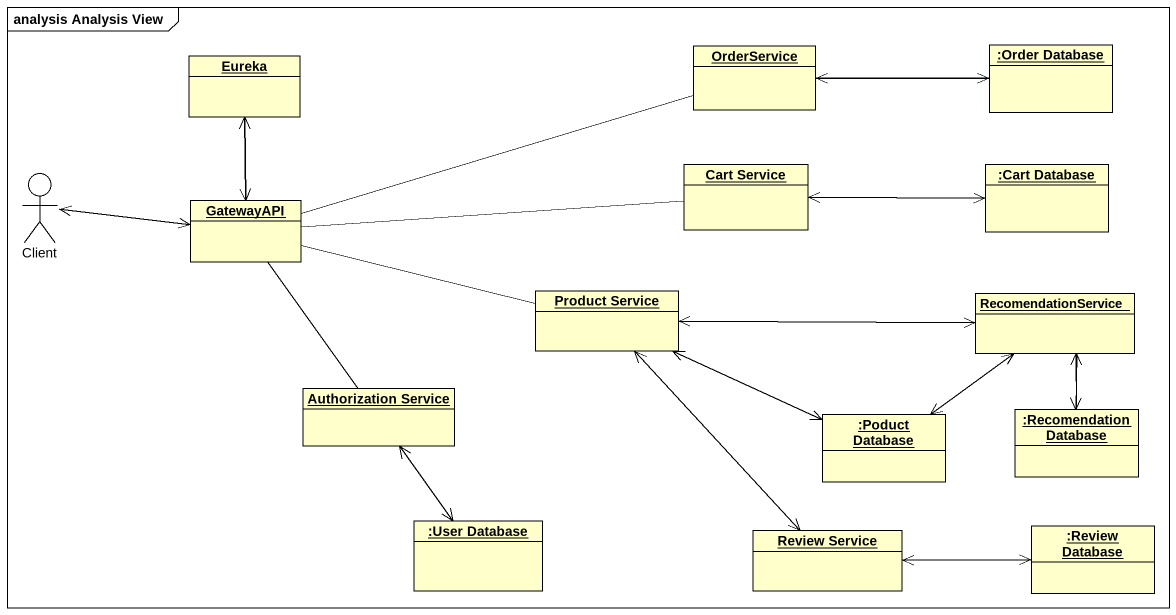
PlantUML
@startuml
mainframe analysis Analysis View
allowmixing
hide circle
hide empty members
object Eureka
object OrderService
object ":Order Database" as Order_Database
actor Client
object GatewayAPI
object "Cart Service" as Cart_Service
object ":Cart Database" as Cart_Database
object "Product Service" as Product_Service
object RecomendationService
object "Authorization Service" as Authorization_Service
object ":Poduct Database" as Poduct_Database
object ":Recomendation Database" as Recomendation_Database
object ":User Database" as User_Database
object "Review Service" as Review_Service
object ":Review Database" as Review_Database
Eureka --> GatewayAPI
OrderService -right-> Order_Database
Order_Database -left-> OrderService
Client -right-> GatewayAPI
GatewayAPI -up-> Eureka
GatewayAPI -right- OrderService
GatewayAPI -left-> Client
GatewayAPI -right- Product_Service
GatewayAPI -- Authorization_Service
Cart_Service -left- GatewayAPI
Cart_Service -right-> Cart_Database
Cart_Database -left-> Cart_Service
Product_Service -right-> RecomendationService
Product_Service -right-> Poduct_Database
Product_Service --> Review_Service
RecomendationService -left-> Product_Service
RecomendationService --> Poduct_Database
RecomendationService --> Recomendation_Database
Authorization_Service --> User_Database
Poduct_Database -left-> Product_Service
Poduct_Database -up-> RecomendationService
Recomendation_Database -up-> RecomendationService
User_Database -up-> Authorization_Service
Review_Service -up-> Product_Service
Review_Service -right-> Review_Database
Review_Database -left-> Review_Service
@enduml
